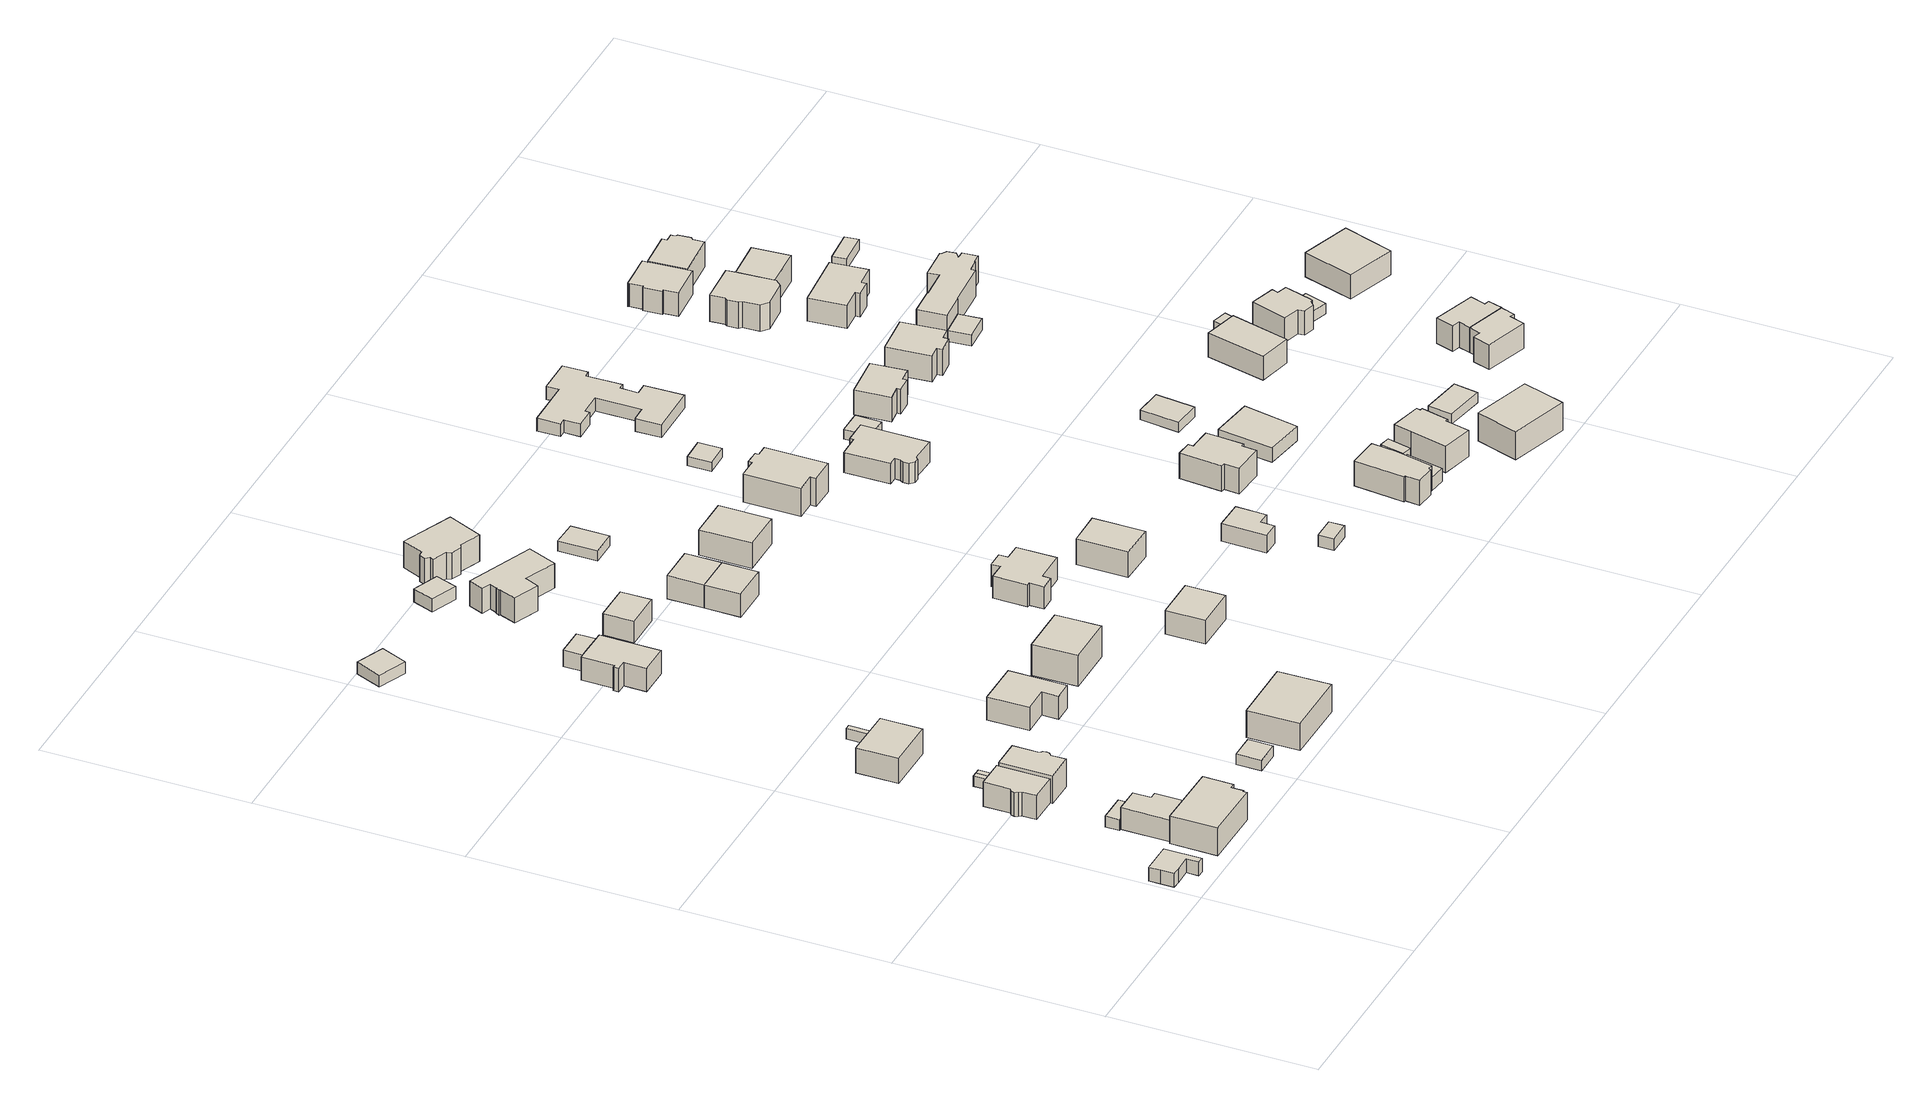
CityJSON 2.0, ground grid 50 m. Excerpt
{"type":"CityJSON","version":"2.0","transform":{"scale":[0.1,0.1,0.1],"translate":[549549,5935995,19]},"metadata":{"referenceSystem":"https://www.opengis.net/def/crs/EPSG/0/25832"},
"CityObjects":{
"building1":{"type":"Building","attributes":{"Gemeindeschluessel":"02200227","Geometrietyp2DReferenz":"3000","BezugspunktDach":"2000","function":"31001_2460","measuredHeight":3.55,"storeysAboveGround":1},"address":[{"country":"Germany","locality":"Hamburg","thoroughfareName":"Tinsdaler Kirchenweg","postcode":"22559"}],"geometry":[{"type":"Solid","lod":"1","boundaries":[[[[0,1,2,3,4,5,6,7]],[[8,9,10,11,12,13,14,15]],[[6,8,15,7]],[[5,9,8,6]],[[4,10,9,5]],[[3,11,10,4]],[[2,12,11,3]],[[1,13,12,2]],[[0,14,13,1]],[[7,15,14,0]]]]}]},
"building2":{"type":"Building","attributes":{"Gemeindeschluessel":"02200227","Geometrietyp2DReferenz":"3000","BezugspunktDach":"2000","function":"31001_1100","measuredHeight":6.88,"storeysAboveGround":1},"address":[{"country":"Germany","locality":"Hamburg","thoroughfareName":"Tinsdaler Kirchenweg","postcode":"22559"}],"geometry":[{"type":"Solid","lod":"1","boundaries":[[[[16,17,18,19,20,21]],[[22,23,24,25,26,27]],[[20,22,27,21]],[[19,23,22,20]],[[18,24,23,19]],[[17,25,24,18]],[[16,26,25,17]],[[21,27,26,16]]]]}]},
"building3":{"type":"Building","attributes":{"Gemeindeschluessel":"02200227","Geometrietyp2DReferenz":"3000","BezugspunktDach":"2000","function":"31001_1100","measuredHeight":9.32,"storeysAboveGround":1},"address":[{"country":"Germany","locality":"Hamburg","thoroughfareNumber":"275a","thoroughfareName":"Tinsdaler Kirchenweg","postcode":"22559"}],"geometry":[{"type":"Solid","lod":"1","boundaries":[[[[28,29,30,31,32,33,34,35]],[[36,37,38,39,40,41,42,43]],[[34,36,43,35]],[[33,37,36,34]],[[32,38,37,33]],[[31,39,38,32]],[[30,40,39,31]],[[29,41,40,30]],[[28,42,41,29]],[[35,43,42,28]]]]}]},
"building4":{"type":"Building","attributes":{"Gemeindeschluessel":"02200227","Geometrietyp2DReferenz":"3000","BezugspunktDach":"2000","function":"31001_2460","measuredHeight":2.74,"storeysAboveGround":1},"address":[{"country":"Germany","locality":"Hamburg","thoroughfareName":"Tinsdaler Kirchenweg","postcode":"22559"}],"geometry":[{"type":"Solid","lod":"1","boundaries":[[[[44,45,16,21,46]],[[47,48,49,50,51]],[[21,47,51,46]],[[16,48,47,21]],[[45,49,48,16]],[[44,50,49,45]],[[46,51,50,44]]]]}]},
"building5":{"type":"Building","attributes":{"Gemeindeschluessel":"02200227","Geometrietyp2DReferenz":"3000","BezugspunktDach":"2000","function":"31001_1010","measuredHeight":6.25,"storeysAboveGround":1},"address":[{"country":"Germany","locality":"Hamburg","thoroughfareNumber":"277b","thoroughfareName":"Tinsdaler Kirchenweg","postcode":"22559"}],"geometry":[{"type":"Solid","lod":"1","boundaries":[[[[52,53,54,55,56,57,58,59,60]],[[61,62,63,64,65,66,67,68,69]],[[59,61,69,60]],[[58,62,61,59]],[[57,63,62,58]],[[56,64,63,57]],[[55,65,64,56]],[[54,66,65,55]],[[53,67,66,54]],[[52,68,67,53]],[[60,69,68,52]]]]}]},
"building6":{"type":"Building","attributes":{"Gemeindeschluessel":"02200227","Geometrietyp2DReferenz":"3000","BezugspunktDach":"2000","function":"31001_1310","measuredHeight":2.58,"storeysAboveGround":1},"address":[{"country":"Germany","locality":"Hamburg","thoroughfareName":"Tinsdaler Kirchenweg","postcode":"22559"}],"geometry":[{"type":"Solid","lod":"1","boundaries":[[[[70,71,72,73]],[[74,75,76,77]],[[72,74,77,73]],[[71,75,74,72]],[[70,76,75,71]],[[73,77,76,70]]]]}]},
"building7":{"type":"Building","attributes":{"Gemeindeschluessel":"02200227","Geometrietyp2DReferenz":"3000","BezugspunktDach":"2000","function":"31001_1310","measuredHeight":2.59,"storeysAboveGround":1},"address":[{"country":"Germany","locality":"Hamburg","thoroughfareName":"Tinsdaler Kirchenweg","postcode":"22559"}],"geometry":[{"type":"Solid","lod":"1","boundaries":[[[[78,70,73,79]],[[77,76,80,81]],[[73,77,81,79]],[[70,76,77,73]],[[78,80,76,70]],[[79,81,80,78]]]]}]},
"building8":{"type":"Building","attributes":{"Gemeindeschluessel":"02200227","Geometrietyp2DReferenz":"3000","BezugspunktDach":"2000","function":"31001_1010","measuredHeight":7.54,"storeysAboveGround":1},"address":[{"country":"Germany","locality":"Hamburg","thoroughfareNumber":"277a","thoroughfareName":"Tinsdaler Kirchenweg","postcode":"22559"}],"geometry":[{"type":"Solid","lod":"1","boundaries":[[[[82,83,84,85,86,87,88,89,90]],[[91,92,93,94,95,96,97,98,99]],[[89,91,99,90]],[[88,92,91,89]],[[87,93,92,88]],[[86,94,93,87]],[[85,95,94,86]],[[84,96,95,85]],[[83,97,96,84]],[[82,98,97,83]],[[90,99,98,82]]]]}]},
"building9":{"type":"Building","attributes":{"Gemeindeschluessel":"02200227","Geometrietyp2DReferenz":"3000","BezugspunktDach":"2000","function":"31001_1010","measuredHeight":6.42,"storeysAboveGround":1},"address":[{"country":"Germany","locality":"Hamburg","thoroughfareNumber":"277","thoroughfareName":"Tinsdaler Kirchenweg","postcode":"22559"}],"geometry":[{"type":"Solid","lod":"1","boundaries":[[[[100,101,102,103]],[[104,105,106,107]],[[102,104,107,103]],[[101,105,104,102]],[[100,106,105,101]],[[103,107,106,100]]]]}]},
"building10":{"type":"Building","attributes":{"Gemeindeschluessel":"02200227","Geometrietyp2DReferenz":"3000","BezugspunktDach":"2000","function":"31001_1310","measuredHeight":2.69,"storeysAboveGround":1},"address":[{"country":"Germany","locality":"Hamburg","thoroughfareName":"Tinsdaler Kirchenweg","postcode":"22559"}],"geometry":[{"type":"Solid","lod":"1","boundaries":[[[[108,109,110,111]],[[112,113,114,115]],[[110,112,115,111]],[[109,113,112,110]],[[108,114,113,109]],[[111,115,114,108]]]]}]},
"building11":{"type":"Building","attributes":{"Gemeindeschluessel":"02200227","Geometrietyp2DReferenz":"3000","BezugspunktDach":"2000","function":"31001_2460","measuredHeight":2.75,"storeysAboveGround":1},"address":[{"country":"Germany","locality":"Hamburg","thoroughfareName":"Tinsdaler Kirchenweg","postcode":"22559"}],"geometry":[{"type":"Solid","lod":"1","boundaries":[[[[116,117,118,119]],[[120,121,122,123]],[[118,120,123,119]],[[117,121,120,118]],[[116,122,121,117]],[[119,123,122,116]]]]}]},
"building12":{"type":"Building","attributes":{"Gemeindeschluessel":"02200227","Geometrietyp2DReferenz":"3000","BezugspunktDach":"2000","function":"31001_2460","measuredHeight":3.04,"storeysAboveGround":1},"address":[{"country":"Germany","locality":"Hamburg","thoroughfareName":"Gehlenkamp","postcode":"22559"}],"geometry":[{"type":"Solid","lod":"1","boundaries":[[[[124,125,126,127]],[[128,129,130,131]],[[126,128,131,127]],[[125,129,128,126]],[[124,130,129,125]],[[127,131,130,124]]]]}]},
"building13":{"type":"Building","attributes":{"Gemeindeschluessel":"02200227","Geometrietyp2DReferenz":"3000","BezugspunktDach":"2000","function":"31001_1100","measuredHeight":7.42,"storeysAboveGround":2},"address":[{"country":"Germany","locality":"Hamburg","thoroughfareNumber":"275","thoroughfareName":"Tinsdaler Kirchenweg","postcode":"22559"}],"geometry":[{"type":"Solid","lod":"1","boundaries":[[[[132,133,134,135,136,137]],[[138,139,140,141,142,143]],[[136,138,143,137]],[[135,139,138,136]],[[134,140,139,135]],[[133,141,140,134]],[[132,142,141,133]],[[137,143,142,132]]]]}]},
"building14":{"type":"Building","attributes":{"Gemeindeschluessel":"02200227","Geometrietyp2DReferenz":"3000","BezugspunktDach":"2000","function":"31001_1010","measuredHeight":9.44,"storeysAboveGround":1},"address":[{"country":"Germany","locality":"Hamburg","thoroughfareNumber":"273b","thoroughfareName":"Tinsdaler Kirchenweg","postcode":"22559"}],"geometry":[{"type":"Solid","lod":"1","boundaries":[[[[144,145,146,147]],[[148,149,150,151]],[[146,148,151,147]],[[145,149,148,146]],[[144,150,149,145]],[[147,151,150,144]]]]}]},
"building15":{"type":"Building","attributes":{"Gemeindeschluessel":"02200227","Geometrietyp2DReferenz":"3000","BezugspunktDach":"2000","function":"31001_1100","measuredHeight":8.98,"storeysAboveGround":1},"address":[{"country":"Germany","locality":"Hamburg","thoroughfareNumber":"2","thoroughfareName":"Gehlenkamp","postcode":"22559"}],"geometry":[{"type":"Solid","lod":"1","boundaries":[[[[152,153,154,155,156,157,158,159,160]],[[161,162,163,164,165,166,167,168,169]],[[159,161,169,160]],[[158,162,161,159]],[[157,163,162,158]],[[156,164,163,157]],[[155,165,164,156]],[[154,166,165,155]],[[153,167,166,154]],[[152,168,167,153]],[[160,169,168,152]]]]}]},
"building16":{"type":"Building","attributes":{"Gemeindeschluessel":"02200227","Geometrietyp2DReferenz":"3000","BezugspunktDach":"2000","function":"31001_2460","measuredHeight":5.79,"storeysAboveGround":1},"address":[{"country":"Germany","locality":"Hamburg","thoroughfareName":"Gehlenkamp","postcode":"22559"}],"geometry":[{"type":"Solid","lod":"1","boundaries":[[[[170,171,172,173]],[[174,175,176,177]],[[172,174,177,173]],[[171,175,174,172]],[[170,176,175,171]],[[173,177,176,170]]]]}]},
"building17":{"type":"Building","attributes":{"Gemeindeschluessel":"02200227","Geometrietyp2DReferenz":"3000","BezugspunktDach":"2000","function":"31001_1100","measuredHeight":10.04,"storeysAboveGround":2},"address":[{"country":"Germany","locality":"Hamburg","thoroughfareNumber":"273a","thoroughfareName":"Tinsdaler Kirchenweg","postcode":"22559"}],"geometry":[{"type":"Solid","lod":"1","boundaries":[[[[178,179,180,181]],[[182,183,184,185]],[[180,182,185,181]],[[179,183,182,180]],[[178,184,183,179]],[[181,185,184,178]]]]}]},
"building18":{"type":"Building","attributes":{"Gemeindeschluessel":"02200227","Geometrietyp2DReferenz":"3000","BezugspunktDach":"2000","function":"31001_1010","measuredHeight":6.95,"storeysAboveGround":1},"address":[{"country":"Germany","locality":"Hamburg","thoroughfareNumber":"272","thoroughfareName":"Tinsdaler Kirchenweg","postcode":"22559"}],"geometry":[{"type":"Solid","lod":"1","boundaries":[[[[186,187,188,189]],[[190,191,192,193]],[[188,190,193,189]],[[187,191,190,188]],[[186,192,191,187]],[[189,193,192,186]]]]}]},
"building19":{"type":"Building","attributes":{"Gemeindeschluessel":"02200227","Geometrietyp2DReferenz":"3000","BezugspunktDach":"2000","function":"31001_2460","measuredHeight":3.93,"storeysAboveGround":1},"address":[{"country":"Germany","locality":"Hamburg","thoroughfareName":"Gehlenkamp","postcode":"22559"}],"geometry":[{"type":"Solid","lod":"1","boundaries":[[[[194,195,196,197]],[[198,199,200,201]],[[196,198,201,197]],[[195,199,198,196]],[[194,200,199,195]],[[197,201,200,194]]]]}]},
"building20":{"type":"Building","attributes":{"Gemeindeschluessel":"02200227","Geometrietyp2DReferenz":"3000","BezugspunktDach":"2000","function":"31001_1010","measuredHeight":8.37,"storeysAboveGround":1},"address":[{"country":"Germany","locality":"Hamburg","thoroughfareNumber":"2a","thoroughfareName":"Gehlenkamp","postcode":"22559"}],"geometry":[{"type":"Solid","lod":"1","boundaries":[[[[202,203,204,205,206,207,208,209,210,211,212,213]],[[214,215,216,217,218,219,220,221,222,223,224,225]],[[212,214,225,213]],[[211,215,214,212]],[[210,216,215,211]],[[209,217,216,210]],[[208,218,217,209]],[[207,219,218,208]],[[206,220,219,207]],[[205,221,220,206]],[[204,222,221,205]],[[203,223,222,204]],[[202,224,223,203]],[[213,225,224,202]]]]}]},
"building21":{"type":"Building","attributes":{"Gemeindeschluessel":"02200227","Geometrietyp2DReferenz":"3000","BezugspunktDach":"2000","function":"31001_1010","measuredHeight":8.61,"storeysAboveGround":1},"address":[{"country":"Germany","locality":"Hamburg","thoroughfareNumber":"270b","thoroughfareName":"Tinsdaler Kirchenweg","postcode":"22559"}],"geometry":[{"type":"Solid","lod":"1","boundaries":[[[[226,227,228,229]],[[230,231,232,233]],[[228,230,233,229]],[[227,231,230,228]],[[226,232,231,227]],[[229,233,232,226]]]]}]},
"building22":{"type":"Building","attributes":{"Gemeindeschluessel":"02200227","Geometrietyp2DReferenz":"3000","BezugspunktDach":"2000","function":"31001_1010","measuredHeight":6.6,"storeysAboveGround":2},"address":[{"country":"Germany","locality":"Hamburg","thoroughfareNumber":"273c","thoroughfareName":"Tinsdaler Kirchenweg","postcode":"22559"}],"geometry":[{"type":"Solid","lod":"1","boundaries":[[[[234,235,236,237]],[[238,239,240,241]],[[236,238,241,237]],[[235,239,238,236]],[[234,240,239,235]],[[237,241,240,234]]]]}]},
"building23":{"type":"Building","attributes":{"Gemeindeschluessel":"02200227","Geometrietyp2DReferenz":"3000","BezugspunktDach":"2000","function":"31001_1010","measuredHeight":8.56,"storeysAboveGround":1},"address":[{"country":"Germany","locality":"Hamburg","thoroughfareNumber":"270c","thoroughfareName":"Tinsdaler Kirchenweg","postcode":"22559"}],"geometry":[{"type":"Solid","lod":"1","boundaries":[[[[242,226,229,243]],[[233,232,244,245]],[[229,233,245,243]],[[226,232,233,229]],[[242,244,232,226]],[[243,245,244,242]]]]}]},
"building24":{"type":"Building","attributes":{"Gemeindeschluessel":"02200227","Geometrietyp2DReferenz":"3000","BezugspunktDach":"2000","function":"31001_1010","measuredHeight":8.7,"storeysAboveGround":1},"address":[{"country":"Germany","locality":"Hamburg","thoroughfareNumber":"4","thoroughfareName":"Gehlenkamp","postcode":"22559"}],"geometry":[{"type":"Solid","lod":"1","boundaries":[[[[246,247,248,249,250,251,252,253,254,255,256,257]],[[258,259,260,261,262,263,264,265,266,267,268,269]],[[256,258,269,257]],[[255,259,258,256]],[[254,260,259,255]],[[253,261,260,254]],[[252,262,261,253]],[[251,263,262,252]],[[250,264,263,251]],[[249,265,264,250]],[[248,266,265,249]],[[247,267,266,248]],[[246,268,267,247]],[[257,269,268,246]]]]}]},
"building25":{"type":"Building","attributes":{"Gemeindeschluessel":"02200227","Geometrietyp2DReferenz":"3000","BezugspunktDach":"2000","function":"31001_1010","measuredHeight":6.59,"storeysAboveGround":2},"address":[{"country":"Germany","locality":"Hamburg","thoroughfareNumber":"273","thoroughfareName":"Tinsdaler Kirchenweg","postcode":"22559"}],"geometry":[{"type":"Solid","lod":"1","boundaries":[[[[270,271,272,273,274,275,276,277,278,279,280,281]],[[282,283,284,285,286,287,288,289,290,291,292,293]],[[280,282,293,281]],[[279,283,282,280]],[[278,284,283,279]],[[277,285,284,278]],[[276,286,285,277]],[[275,287,286,276]],[[274,288,287,275]],[[273,289,288,274]],[[272,290,289,273]],[[271,291,290,272]],[[270,292,291,271]],[[281,293,292,270]]]]}]},
"building26":{"type":"Building","attributes":{"Gemeindeschluessel":"02200227","Geometrietyp2DReferenz":"3000","BezugspunktDach":"2000","function":"31001_2460","measuredHeight":2.56,"storeysAboveGround":1},"address":[{"country":"Germany","locality":"Hamburg","thoroughfareName":"Gehlenkamp","postcode":"22559"}],"geometry":[{"type":"Solid","lod":"1","boundaries":[[[[294,295,296,297]],[[298,299,300,301]],[[296,298,301,297]],[[295,299,298,296]],[[294,300,299,295]],[[297,301,300,294]]]]}]},
"building27":{"type":"Building","attributes":{"Gemeindeschluessel":"02200227","Geometrietyp2DReferenz":"3000","BezugspunktDach":"2000","function":"31001_1010","measuredHeight":9.01,"storeysAboveGround":1},"address":[{"country":"Germany","locality":"Hamburg","thoroughfareNumber":"270a","thoroughfareName":"Tinsdaler Kirchenweg","postcode":"22559"}],"geometry":[{"type":"Solid","lod":"1","boundaries":[[[[302,303,304,305]],[[306,307,308,309]],[[304,306,309,305]],[[303,307,306,304]],[[302,308,307,303]],[[305,309,308,302]]]]}]},
"building28":{"type":"Building","attributes":{"Gemeindeschluessel":"02200227","Geometrietyp2DReferenz":"3000","BezugspunktDach":"2000","function":"31001_1010","measuredHeight":9.1,"storeysAboveGround":1},"address":[{"country":"Germany","locality":"Hamburg","thoroughfareNumber":"271a","thoroughfareName":"Tinsdaler Kirchenweg","postcode":"22559"}],"geometry":[{"type":"Solid","lod":"1","boundaries":[[[[310,311,312,313]],[[314,315,316,317]],[[312,314,317,313]],[[311,315,314,312]],[[310,316,315,311]],[[313,317,316,310]]]]}]},
"building29":{"type":"Building","attributes":{"Gemeindeschluessel":"02200227","Geometrietyp2DReferenz":"3000","BezugspunktDach":"2000","function":"31001_1010","measuredHeight":6.26,"storeysAboveGround":1},"address":[{"country":"Germany","locality":"Hamburg","thoroughfareNumber":"269","thoroughfareName":"Tinsdaler Kirchenweg","postcode":"22559"}],"geometry":[{"type":"Solid","lod":"1","boundaries":[[[[318,319,320,321,322,323]],[[324,325,326,327,328,329]],[[322,324,329,323]],[[321,325,324,322]],[[320,326,325,321]],[[319,327,326,320]],[[318,328,327,319]],[[323,329,328,318]]]]}]},
"building30":{"type":"Building","attributes":{"Gemeindeschluessel":"02200227","Geometrietyp2DReferenz":"3000","BezugspunktDach":"2000","function":"31001_2460","measuredHeight":3,"storeysAboveGround":1},"address":[{"country":"Germany","locality":"Hamburg","thoroughfareName":"Tinsdaler Kirchenweg","postcode":"22559"}],"geometry":[{"type":"Solid","lod":"1","boundaries":[[[[330,331,332,333]],[[334,335,336,337]],[[332,334,337,333]],[[331,335,334,332]],[[330,336,335,331]],[[333,337,336,330]]]]}]},
"building31":{"type":"Building","attributes":{"Gemeindeschluessel":"02200227","Geometrietyp2DReferenz":"3000","BezugspunktDach":"2000","function":"31001_1010","measuredHeight":9.59,"storeysAboveGround":1},"address":[{"country":"Germany","locality":"Hamburg","thoroughfareNumber":"268","thoroughfareName":"Tinsdaler Kirchenweg","postcode":"22559"}],"geometry":[{"type":"Solid","lod":"1","boundaries":[[[[338,339,340,341,342,343,344,345,346,347]],[[348,349,350,351,352,353,354,355,356,357]],[[346,348,357,347]],[[345,349,348,346]],[[344,350,349,345]],[[343,351,350,344]],[[342,352,351,343]],[[341,353,352,342]],[[340,354,353,341]],[[339,355,354,340]],[[338,356,355,339]],[[347,357,356,338]]]]}]},
"building32":{"type":"Building","attributes":{"Gemeindeschluessel":"02200227","Geometrietyp2DReferenz":"3000","BezugspunktDach":"2000","function":"31001_2460","measuredHeight":2.32,"storeysAboveGround":1},"address":[{"country":"Germany","locality":"Hamburg","thoroughfareName":"Tinsdaler Kirchenweg","postcode":"22559"}],"geometry":[{"type":"Solid","lod":"1","boundaries":[[[[358,359,360,361]],[[362,363,364,365]],[[360,362,365,361]],[[359,363,362,360]],[[358,364,363,359]],[[361,365,364,358]]]]}]},
"building33":{"type":"Building","attributes":{"Gemeindeschluessel":"02200227","Geometrietyp2DReferenz":"3000","BezugspunktDach":"2000","function":"31001_1010","measuredHeight":5.21,"storeysAboveGround":1},"address":[{"country":"Germany","locality":"Hamburg","thoroughfareNumber":"266","thoroughfareName":"Tinsdaler Kirchenweg","postcode":"22559"}],"geometry":[{"type":"Solid","lod":"1","boundaries":[[[[366,367,368,369,370,371,372,373,374,375,376,377,378,379]],[[380,381,382,383,384,385,386,387,388,389,390,391,392,393]],[[378,380,393,379]],[[377,381,380,378]],[[376,382,381,377]],[[375,383,382,376]],[[374,384,383,375]],[[373,385,384,374]],[[372,386,385,373]],[[371,387,386,372]],[[370,388,387,371]],[[369,389,388,370]],[[368,390,389,369]],[[367,391,390,368]],[[366,392,391,367]],[[379,393,392,366]]]]}]},
"building34":{"type":"Building","attributes":{"Gemeindeschluessel":"02200227","Geometrietyp2DReferenz":"3000","BezugspunktDach":"2000","function":"31001_1010","measuredHeight":8.4,"storeysAboveGround":1},"address":[{"country":"Germany","locality":"Hamburg","thoroughfareNumber":"267","thoroughfareName":"Tinsdaler Kirchenweg","postcode":"22559"}],"geometry":[{"type":"Solid","lod":"1","boundaries":[[[[394,395,396,397,398,399,400,401,402,403,404]],[[405,406,407,408,409,410,411,412,413,414,415]],[[403,405,415,404]],[[402,406,405,403]],[[401,407,406,402]],[[400,408,407,401]],[[399,409,408,400]],[[398,410,409,399]],[[397,411,410,398]],[[396,412,411,397]],[[395,413,412,396]],[[394,414,413,395]],[[404,415,414,394]]]]}]},
"building35":{"type":"Building","attributes":{"Gemeindeschluessel":"02200227","Geometrietyp2DReferenz":"3000","BezugspunktDach":"2000","function":"31001_1100","measuredHeight":8.34,"storeysAboveGround":1},"address":[{"country":"Germany","locality":"Hamburg","thoroughfareNumber":"265a","thoroughfareName":"Tinsdaler Kirchenweg","postcode":"22559"}],"geometry":[{"type":"Solid","lod":"1","boundaries":[[[[416,417,418,419,420,421,422,423,424]],[[425,426,427,428,429,430,431,432,433]],[[423,425,433,424]],[[422,426,425,423]],[[421,427,426,422]],[[420,428,427,421]],[[419,429,428,420]],[[418,430,429,419]],[[417,431,430,418]],[[416,432,431,417]],[[424,433,432,416]]]]}]},
"building36":{"type":"Building","attributes":{"Gemeindeschluessel":"02200227","Geometrietyp2DReferenz":"3000","BezugspunktDach":"2000","function":"31001_2460","measuredHeight":4.27,"storeysAboveGround":1},"address":[{"country":"Germany","locality":"Hamburg","thoroughfareName":"Tinsdaler Kirchenweg","postcode":"22559"}],"geometry":[{"type":"Solid","lod":"1","boundaries":[[[[434,435,436,437]],[[438,439,440,441]],[[436,438,441,437]],[[435,439,438,436]],[[434,440,439,435]],[[437,441,440,434]]]]}]},
"building37":{"type":"Building","attributes":{"Gemeindeschluessel":"02200227","Geometrietyp2DReferenz":"3000","BezugspunktDach":"2000","function":"31001_1010","measuredHeight":3.34,"storeysAboveGround":1},"address":[{"country":"Germany","locality":"Hamburg","thoroughfareNumber":"6b","thoroughfareName":"Gehlenkamp","postcode":"22559"}],"geometry":[{"type":"Solid","lod":"1","boundaries":[[[[442,443,444,445,446,447,448,449,450,451,452,453,454,455,456,457,458,459,460,461]],[[462,463,464,465,466,467,468,469,470,471,472,473,474,475,476,477,478,479,480,481]],[[460,462,481,461]],[[459,463,462,460]],[[458,464,463,459]],[[457,465,464,458]],[[456,466,465,457]],[[455,467,466,456]],[[454,468,467,455]],[[453,469,468,454]],[[452,470,469,453]],[[451,471,470,452]],[[450,472,471,451]],[[449,473,472,450]],[[448,474,473,449]],[[447,475,474,448]],[[446,476,475,447]],[[445,477,476,446]],[[444,478,477,445]],[[443,479,478,444]],[[442,480,479,443]],[[461,481,480,442]]]]}]},
"building38":{"type":"Building","attributes":{"Gemeindeschluessel":"02200227","Geometrietyp2DReferenz":"3000","BezugspunktDach":"2000","function":"31001_2460","measuredHeight":2.5,"storeysAboveGround":1},"address":[{"country":"Germany","locality":"Hamburg","thoroughfareName":"Tinsdaler Kirchenweg","postcode":"22559"}],"geometry":[{"type":"Solid","lod":"1","boundaries":[[[[482,483,484,485,486]],[[487,488,489,490,491]],[[485,487,491,486]],[[484,488,487,485]],[[483,489,488,484]],[[482,490,489,483]],[[486,491,490,482]]]]}]},
"building39":{"type":"Building","attributes":{"Gemeindeschluessel":"02200227","Geometrietyp2DReferenz":"3000","BezugspunktDach":"2000","function":"31001_2460","measuredHeight":2.23,"storeysAboveGround":1},"address":[{"country":"Germany","locality":"Hamburg","thoroughfareName":"Tinsdaler Kirchenweg","postcode":"22559"}],"geometry":[{"type":"Solid","lod":"1","boundaries":[[[[398,492,493,494]],[[495,496,497,498]],[[493,495,498,494]],[[492,496,495,493]],[[398,497,496,492]],[[494,498,497,398]]]]}]},
"building40":{"type":"Building","attributes":{"Gemeindeschluessel":"02200227","Geometrietyp2DReferenz":"3000","BezugspunktDach":"2000","function":"31001_2460","measuredHeight":2.29,"storeysAboveGround":1},"address":[{"country":"Germany","locality":"Hamburg","thoroughfareName":"Tinsdaler Kirchenweg","postcode":"22559"}],"geometry":[{"type":"Solid","lod":"1","boundaries":[[[[499,500,501,502,503]],[[504,505,506,507,508]],[[502,504,508,503]],[[501,505,504,502]],[[500,506,505,501]],[[499,507,506,500]],[[503,508,507,499]]]]}]},
"building41":{"type":"Building","attributes":{"Gemeindeschluessel":"02200227","Geometrietyp2DReferenz":"3000","BezugspunktDach":"2000","function":"31001_1010","measuredHeight":4.25,"storeysAboveGround":1},"address":[{"country":"Germany","locality":"Hamburg","thoroughfareNumber":"265","thoroughfareName":"Tinsdaler Kirchenweg","postcode":"22559"}],"geometry":[{"type":"Solid","lod":"1","boundaries":[[[[509,510,511,512]],[[513,514,515,516]],[[511,513,516,512]],[[510,514,513,511]],[[509,515,514,510]],[[512,516,515,509]]]]}]},
"building42":{"type":"Building","attributes":{"Gemeindeschluessel":"02200227","Geometrietyp2DReferenz":"3000","BezugspunktDach":"2000","function":"31001_1010","measuredHeight":9.07,"storeysAboveGround":1},"address":[{"country":"Germany","locality":"Hamburg","thoroughfareNumber":"263b","thoroughfareName":"Tinsdaler Kirchenweg","postcode":"22559"}],"geometry":[{"type":"Solid","lod":"1","boundaries":[[[[517,518,519,520,521,522,523,524,525]],[[526,527,528,529,530,531,532,533,534]],[[524,526,534,525]],[[523,527,526,524]],[[522,528,527,523]],[[521,529,528,522]],[[520,530,529,521]],[[519,531,530,520]],[[518,532,531,519]],[[517,533,532,518]],[[525,534,533,517]]]]}]},
"building43":{"type":"Building","attributes":{"Gemeindeschluessel":"02200227","Geometrietyp2DReferenz":"3000","BezugspunktDach":"2000","function":"31001_1010","measuredHeight":8.26,"storeysAboveGround":1},"address":[{"country":"Germany","locality":"Hamburg","thoroughfareNumber":"264","thoroughfareName":"Tinsdaler Kirchenweg","postcode":"22559"}],"geometry":[{"type":"Solid","lod":"1","boundaries":[[[[535,536,537,538,539,540,541,542]],[[543,544,545,546,547,548,549,550]],[[541,543,550,542]],[[540,544,543,541]],[[539,545,544,540]],[[538,546,545,539]],[[537,547,546,538]],[[536,548,547,537]],[[535,549,548,536]],[[542,550,549,535]]]]}]},
"building44":{"type":"Building","attributes":{"Gemeindeschluessel":"02200227","Geometrietyp2DReferenz":"3000","BezugspunktDach":"2000","function":"31001_2460","measuredHeight":2.49,"storeysAboveGround":1},"address":[{"country":"Germany","locality":"Hamburg","thoroughfareName":"Tinsdaler Kirchenweg","postcode":"22559"}],"geometry":[{"type":"Solid","lod":"1","boundaries":[[[[551,552,553,554]],[[555,556,557,558]],[[553,555,558,554]],[[552,556,555,553]],[[551,557,556,552]],[[554,558,557,551]]]]}]},
"building45":{"type":"Building","attributes":{"Gemeindeschluessel":"02200227","Geometrietyp2DReferenz":"3000","BezugspunktDach":"2000","function":"31001_1010","measuredHeight":8.36,"storeysAboveGround":1},"address":[{"country":"Germany","locality":"Hamburg","thoroughfareNumber":"261a","thoroughfareName":"Tinsdaler Kirchenweg","postcode":"22559"}],"geometry":[{"type":"Solid","lod":"1","boundaries":[[[[559,560,561,562]],[[563,564,565,566]],[[561,563,566,562]],[[560,564,563,561]],[[559,565,564,560]],[[562,566,565,559]]]]}]},
"building46":{"type":"Building","attributes":{"Gemeindeschluessel":"02200227","Geometrietyp2DReferenz":"3000","BezugspunktDach":"2000","function":"31001_2460","measuredHeight":2.65,"storeysAboveGround":1},"address":[{"country":"Germany","locality":"Hamburg","thoroughfareName":"Tinsdaler Kirchenweg","postcode":"22559"}],"geometry":[{"type":"Solid","lod":"1","boundaries":[[[[567,568,569,570]],[[571,572,573,574]],[[569,571,574,570]],[[568,572,571,569]],[[567,573,572,568]],[[570,574,573,567]]]]}]},
"building47":{"type":"Building","attributes":{"Gemeindeschluessel":"02200227","Geometrietyp2DReferenz":"3000","BezugspunktDach":"2000","function":"31001_1010","measuredHeight":7.73,"storeysAboveGround":1},"address":[{"country":"Germany","locality":"Hamburg","thoroughfareNumber":"262a","thoroughfareName":"Tinsdaler Kirchenweg","postcode":"22559"}],"geometry":[{"type":"Solid","lod":"1","boundaries":[[[[575,576,577,578,579,580,581,582]],[[583,584,585,586,587,588,589,590]],[[581,583,590,582]],[[580,584,583,581]],[[579,585,584,580]],[[578,586,585,579]],[[577,587,586,578]],[[576,588,587,577]],[[575,589,588,576]],[[582,590,589,575]]]]}]},
"building48":{"type":"Building","attributes":{"Gemeindeschluessel":"02200227","Geometrietyp2DReferenz":"3000","BezugspunktDach":"2000","function":"31001_1010","measuredHeight":8.63,"storeysAboveGround":1},"address":[{"country":"Germany","locality":"Hamburg","thoroughfareNumber":"263","thoroughfareName":"Tinsdaler Kirchenweg","postcode":"22559"}],"geometry":[{"type":"Solid","lod":"1","boundaries":[[[[591,592,593,594]],[[595,596,597,598]],[[593,595,598,594]],[[592,596,595,593]],[[591,597,596,592]],[[594,598,597,591]]]]}]},
"building49":{"type":"Building","attributes":{"Gemeindeschluessel":"02200227","Geometrietyp2DReferenz":"3000","BezugspunktDach":"2000","function":"31001_1010","measuredHeight":2.96,"storeysAboveGround":1},"address":[{"country":"Germany","locality":"Hamburg","thoroughfareName":"Fruteweg","postcode":"22559"}],"geometry":[{"type":"Solid","lod":"1","boundaries":[[[[599,600,601,602]],[[603,604,605,606]],[[601,603,606,602]],[[600,604,603,601]],[[599,605,604,600]],[[602,606,605,599]]]]}]},
"building50":{"type":"Building","attributes":{"Gemeindeschluessel":"02200227","Geometrietyp2DReferenz":"3000","BezugspunktDach":"2000","function":"31001_1010","measuredHeight":9.2,"storeysAboveGround":1},"address":[{"country":"Germany","locality":"Hamburg","thoroughfareNumber":"44a","thoroughfareName":"Fruteweg","postcode":"22559"}],"geometry":[{"type":"Solid","lod":"1","boundaries":[[[[607,608,609,610,611,612,613,614,615,616,617]],[[618,619,620,621,622,623,624,625,626,627,628]],[[616,618,628,617]],[[615,619,618,616]],[[614,620,619,615]],[[613,621,620,614]],[[612,622,621,613]],[[611,623,622,612]],[[610,624,623,611]],[[609,625,624,610]],[[608,626,625,609]],[[607,627,626,608]],[[617,628,627,607]]]]}]},
"building51":{"type":"Building","attributes":{"Gemeindeschluessel":"02200227","Geometrietyp2DReferenz":"3000","BezugspunktDach":"2000","function":"31001_1010","measuredHeight":8.02,"storeysAboveGround":2},"address":[{"country":"Germany","locality":"Hamburg","thoroughfareNumber":"42a","thoroughfareName":"Fruteweg","postcode":"22559"}],"geometry":[{"type":"Solid","lod":"1","boundaries":[[[[629,630,631,632,633,634,635,636,637,638,639]],[[640,641,642,643,644,645,646,647,648,649,650]],[[638,640,650,639]],[[637,641,640,638]],[[636,642,641,637]],[[635,643,642,636]],[[634,644,643,635]],[[633,645,644,634]],[[632,646,645,633]],[[631,647,646,632]],[[630,648,647,631]],[[629,649,648,630]],[[639,650,649,629]]]]}]},
"building52":{"type":"Building","attributes":{"Gemeindeschluessel":"02200227","Geometrietyp2DReferenz":"3000","BezugspunktDach":"2000","function":"31001_1010","measuredHeight":7.91,"storeysAboveGround":1},"address":[{"country":"Germany","locality":"Hamburg","thoroughfareNumber":"46","thoroughfareName":"Fruteweg","postcode":"22559"}],"geometry":[{"type":"Solid","lod":"1","boundaries":[[[[651,652,653,654,655,656,657,658]],[[659,660,661,662,663,664,665,666]],[[657,659,666,658]],[[656,660,659,657]],[[655,661,660,656]],[[654,662,661,655]],[[653,663,662,654]],[[652,664,663,653]],[[651,665,664,652]],[[658,666,665,651]]]]}]},
"building53":{"type":"Building","attributes":{"Gemeindeschluessel":"02200227","Geometrietyp2DReferenz":"3000","BezugspunktDach":"2000","function":"31001_1010","measuredHeight":9.08,"storeysAboveGround":1},"address":[{"country":"Germany","locality":"Hamburg","thoroughfareNumber":"259b","thoroughfareName":"Tinsdaler Kirchenweg","postcode":"22559"}],"geometry":[{"type":"Solid","lod":"1","boundaries":[[[[667,668,669,670,671,672,673,674]],[[675,676,677,678,679,680,681,682]],[[673,675,682,674]],[[672,676,675,673]],[[671,677,676,672]],[[670,678,677,671]],[[669,679,678,670]],[[668,680,679,669]],[[667,681,680,668]],[[674,682,681,667]]]]}]},
"building54":{"type":"Building","attributes":{"Gemeindeschluessel":"02200227","Geometrietyp2DReferenz":"3000","BezugspunktDach":"2000","function":"31001_2460","measuredHeight":2.54,"storeysAboveGround":1},"address":[{"country":"Germany","locality":"Hamburg","thoroughfareName":"Tinsdaler Kirchenweg","postcode":"22559"}],"geometry":[{"type":"Solid","lod":"1","boundaries":[[[[683,684,685,686]],[[687,688,689,690]],[[685,687,690,686]],[[684,688,687,685]],[[683,689,688,684]],[[686,690,689,683]]]]}]},
"building55":{"type":"Building","attributes":{"Gemeindeschluessel":"02200227","Geometrietyp2DReferenz":"3000","BezugspunktDach":"2000","function":"31001_1010","measuredHeight":9.45,"storeysAboveGround":1},"address":[{"country":"Germany","locality":"Hamburg","thoroughfareNumber":"48","thoroughfareName":"Fruteweg","postcode":"22559"}],"geometry":[{"type":"Solid","lod":"1","boundaries":[[[[691,692,599,693,694,695,696,697,698,699,700,701,702,703,704,705,706,707,708,709]],[[710,711,712,713,714,715,716,717,718,719,720,721,722,723,724,725,726,727,728,729]],[[708,710,729,709]],[[707,711,710,708]],[[706,712,711,707]],[[705,713,712,706]],[[704,714,713,705]],[[703,715,714,704]],[[702,716,715,703]],[[701,717,716,702]],[[700,718,717,701]],[[699,719,718,700]],[[698,720,719,699]],[[697,721,720,698]],[[696,722,721,697]],[[695,723,722,696]],[[694,724,723,695]],[[693,725,724,694]],[[599,726,725,693]],[[692,727,726,599]],[[691,728,727,692]],[[709,729,728,691]]]]}]},
"building56":{"type":"Building","attributes":{"Gemeindeschluessel":"02200227","Geometrietyp2DReferenz":"3000","BezugspunktDach":"2000","function":"31001_1100","measuredHeight":7.14,"storeysAboveGround":1},"address":[{"country":"Germany","locality":"Hamburg","thoroughfareNumber":"261","thoroughfareName":"Tinsdaler Kirchenweg","postcode":"22559"}],"geometry":[{"type":"Solid","lod":"1","boundaries":[[[[730,731,732,733,734,735,736,737,738,739,740,741]],[[742,743,744,745,746,747,748,749,750,751,752,753]],[[740,742,753,741]],[[739,743,742,740]],[[738,744,743,739]],[[737,745,744,738]],[[736,746,745,737]],[[735,747,746,736]],[[734,748,747,735]],[[733,749,748,734]],[[732,750,749,733]],[[731,751,750,732]],[[730,752,751,731]],[[741,753,752,730]]]]}]},
"building57":{"type":"Building","attributes":{"Gemeindeschluessel":"02200227","Geometrietyp2DReferenz":"3000","BezugspunktDach":"2000","function":"31001_1010","measuredHeight":9.06,"storeysAboveGround":1},"address":[{"country":"Germany","locality":"Hamburg","thoroughfareNumber":"259a","thoroughfareName":"Tinsdaler Kirchenweg","postcode":"22559"}],"geometry":[{"type":"Solid","lod":"1","boundaries":[[[[754,755,756,667,674,757,758,759]],[[760,761,762,763,764,765,766,767]],[[758,760,767,759]],[[757,761,760,758]],[[674,762,761,757]],[[667,763,762,674]],[[756,764,763,667]],[[755,765,764,756]],[[754,766,765,755]],[[759,767,766,754]]]]}]},
"building58":{"type":"Building","attributes":{"Gemeindeschluessel":"02200227","Geometrietyp2DReferenz":"3000","BezugspunktDach":"2000","function":"31001_1010","measuredHeight":8.57,"storeysAboveGround":1},"address":[{"country":"Germany","locality":"Hamburg","thoroughfareNumber":"44","thoroughfareName":"Fruteweg","postcode":"22559"}],"geometry":[{"type":"Solid","lod":"1","boundaries":[[[[768,769,770,771]],[[626,772,773,774]],[[770,626,774,771]],[[769,772,626,770]],[[768,773,772,769]],[[771,774,773,768]]]]}]},
"building59":{"type":"Building","attributes":{"Gemeindeschluessel":"02200227","Geometrietyp2DReferenz":"3000","BezugspunktDach":"2000","function":"31001_2460","measuredHeight":2.65,"storeysAboveGround":1},"address":[{"country":"Germany","locality":"Hamburg","thoroughfareName":"Tinsdaler Kirchenweg","postcode":"22559"}],"geometry":[{"type":"Solid","lod":"1","boundaries":[[[[740,775,776,741]],[[777,778,779,780]],[[776,777,780,741]],[[775,778,777,776]],[[740,779,778,775]],[[741,780,779,740]]]]}]},
"building60":{"type":"Building","attributes":{"Gemeindeschluessel":"02200227","Geometrietyp2DReferenz":"3000","BezugspunktDach":"2000","function":"31001_1010","measuredHeight":8.04,"storeysAboveGround":2},"address":[{"country":"Germany","locality":"Hamburg","thoroughfareNumber":"42","thoroughfareName":"Fruteweg","postcode":"22559"}],"geometry":[{"type":"Solid","lod":"1","boundaries":[[[[781,782,783,784,785,786,787,788,789,790]],[[791,792,793,794,795,796,797,798,799,800]],[[789,791,800,790]],[[788,792,791,789]],[[787,793,792,788]],[[786,794,793,787]],[[785,795,794,786]],[[784,796,795,785]],[[783,797,796,784]],[[782,798,797,783]],[[781,799,798,782]],[[790,800,799,781]]]]}]},
"building61":{"type":"Building","attributes":{"Gemeindeschluessel":"02200227","Geometrietyp2DReferenz":"3000","BezugspunktDach":"2000","function":"31001_2460","measuredHeight":2.67,"storeysAboveGround":1},"address":[{"country":"Germany","locality":"Hamburg","thoroughfareName":"Fruteweg","postcode":"22559"}],"geometry":[{"type":"Solid","lod":"1","boundaries":[[[[801,802,803,804]],[[805,806,807,808]],[[803,805,808,804]],[[802,806,805,803]],[[801,807,806,802]],[[804,808,807,801]]]]}]},
"building62":{"type":"Building","attributes":{"Gemeindeschluessel":"02200227","Geometrietyp2DReferenz":"3000","BezugspunktDach":"2000","function":"31001_1010","measuredHeight":9.39,"storeysAboveGround":1},"address":[{"country":"Germany","locality":"Hamburg","thoroughfareNumber":"259","thoroughfareName":"Tinsdaler Kirchenweg","postcode":"22559"}],"geometry":[{"type":"Solid","lod":"1","boundaries":[[[[809,810,811,812]],[[813,814,815,816]],[[811,813,816,812]],[[810,814,813,811]],[[809,815,814,810]],[[812,816,815,809]]]]}]}
},
"vertices":[
[83,34,10],[67,35,10],[67,64,10],[23,64,10],[5,65,10],[5,98,10],[5,125,10],[83,125,10],[5,125,45],[5,98,45],[5,65,45],[23,64,45],[67,64,45],[67,35,45],[83,34,45],[83,125,45],
[214,256,17],[214,213,17],[232,212,17],[232,137,17],[151,138,17],[152,256,17],[151,138,73],[232,137,73],[232,212,73],[214,213,73],[214,256,73],[152,256,73],
[298,63,17],[298,34,17],[295,34,17],[295,24,17],[144,25,17],[145,138,17],[312,136,17],[311,63,17],[312,136,88],[145,138,88],[144,25,88],[295,24,88],[295,34,88],[298,34,88],[298,63,88],[311,63,88],
[146,290,17],[215,290,17],[146,256,17],[152,256,45],[214,256,45],[215,290,45],[146,290,45],[146,256,45],
[113,495,12],[119,501,12],[119,564,12],[189,564,12],[189,438,12],[119,438,12],[119,474,12],[113,479,12],[111,487,12],[113,479,74],[119,474,74],[119,438,74],[189,438,74],[189,564,74],[119,564,74],[119,501,74],[113,495,74],[111,487,74],
[195,569,11],[182,569,11],[182,615,11],[195,615,11],[182,615,37],[182,569,37],[195,569,37],[195,615,37],
[208,569,11],[208,615,11],[208,569,37],[208,615,37],
[271,564,3],[271,501,3],[277,495,3],[279,487,3],[277,480,3],[271,474,3],[271,438,3],[201,438,3],[201,564,3],[201,438,75],[271,438,75],[271,474,75],[277,480,75],[279,487,75],[277,495,75],[271,501,75],[271,564,75],[201,564,75],
[133,869,6],[258,868,6],[258,768,6],[133,768,6],[258,768,70],[258,868,70],[133,869,70],[133,768,70],
[245,891,4],[245,942,4],[259,942,4],[259,891,4],[259,942,31],[245,942,31],[245,891,31],[259,891,31],
[536,131,21],[536,71,21],[475,71,21],[475,131,21],[475,71,48],[536,71,48],[536,131,48],[475,131,48],
[35,1994,12],[105,1965,12],[78,1900,12],[8,1930,12],[78,1900,42],[105,1965,42],[35,1994,42],[8,1930,42],
[410,586,23],[410,686,23],[521,686,23],[521,547,23],[475,547,23],[475,586,23],[475,547,82],[521,547,82],[521,686,82],[410,686,82],[410,586,82],[475,586,82],
[741,26,23],[577,26,23],[576,152,23],[739,153,23],[576,152,93],[577,26,93],[741,26,93],[739,153,93],
[238,1406,3],[239,1460,3],[213,1460,3],[213,1473,3],[221,1473,3],[221,1552,3],[245,1552,3],[314,1551,3],[313,1406,3],[314,1551,63],[245,1552,63],[221,1552,63],[221,1473,63],[213,1473,63],[213,1460,63],[239,1460,63],[238,1406,63],[313,1406,63],
[245,1605,9],[314,1605,9],[314,1551,9],[245,1552,9],[314,1551,51],[314,1605,51],[245,1605,51],[245,1552,51],
[620,566,14],[618,675,14],[743,676,14],[744,567,14],[743,676,93],[618,675,93],[620,566,93],[744,567,93],
[383,1574,15],[474,1574,15],[474,1500,15],[382,1500,15],[474,1500,70],[474,1574,70],[383,1574,70],[382,1500,70],
[325,1991,21],[389,1966,21],[370,1913,21],[305,1939,21],[370,1913,54],[389,1966,54],[325,1991,54],[305,1939,54],
[424,1773,16],[409,1738,16],[346,1764,16],[362,1805,16],[359,1806,16],[364,1816,16],[366,1815,16],[373,1833,16],[351,1842,16],[366,1879,16],[532,1812,16],[503,1741,16],[532,1812,80],[366,1879,80],[351,1842,80],[373,1833,80],[366,1815,80],[364,1816,80],[359,1806,80],[362,1805,80],[346,1764,80],[409,1738,80],[424,1773,80],[503,1741,80],
[653,1416,19],[653,1330,19],[560,1330,19],[560,1416,19],[560,1330,79],[653,1330,79],[653,1416,79],[560,1416,79],
[851,466,35],[956,466,35],[956,371,35],[851,371,35],[956,371,96],[956,466,96],[851,466,96],[851,371,96],
[653,1503,19],[560,1503,19],[653,1503,79],[560,1503,79],
[471,1947,22],[461,1942,22],[436,1952,22],[432,1963,22],[397,1978,22],[400,1986,22],[393,1996,22],[400,2011,22],[412,2012,22],[434,2064,22],[560,2011,22],[523,1926,22],[560,2011,90],[434,2064,90],[412,2012,90],[400,2011,90],[393,1996,90],[400,1986,90],[397,1978,90],[432,1963,90],[436,1952,90],[461,1942,90],[471,1947,90],[523,1926,90],
[963,769,23],[885,769,23],[885,750,23],[849,749,23],[849,784,23],[842,784,23],[842,866,23],[882,866,23],[882,888,23],[922,888,23],[922,866,23],[963,866,23],[922,866,80],[922,888,80],[882,888,80],[882,866,80],[842,866,80],[842,784,80],[849,784,80],[849,749,80],[885,750,80],[885,769,80],[963,769,80],[963,866,80],
[632,1792,19],[695,1790,19],[695,1698,19],[631,1698,19],[695,1698,45],[695,1790,45],[632,1792,45],[631,1698,45],
[837,1507,24],[837,1382,24],[734,1382,24],[734,1507,24],[734,1382,89],[837,1382,89],[837,1507,89],[734,1507,89],
[1022,752,31],[1109,753,31],[1110,628,31],[1022,630,31],[1110,628,97],[1109,753,97],[1022,752,97],[1022,630,97],
[1265,395,35],[1224,396,35],[1226,503,35],[1298,502,35],[1297,428,35],[1266,429,35],[1297,428,80],[1298,502,80],[1226,503,80],[1224,396,80],[1265,395,80],[1266,429,80],
[1339,302,41],[1339,265,41],[1284,264,41],[1284,302,41],[1284,264,71],[1339,265,71],[1339,302,71],[1284,302,71],
[996,1363,32],[948,1363,32],[948,1499,32],[995,1499,32],[995,1508,32],[1030,1508,32],[1030,1499,32],[1059,1499,32],[1059,1349,32],[996,1349,32],[1059,1349,105],[1059,1499,105],[1030,1499,105],[1030,1508,105],[995,1508,105],[995,1499,105],[948,1499,105],[948,1363,105],[996,1363,105],[996,1349,105],
[1086,1667,32],[1087,1610,32],[1028,1609,32],[1027,1665,32],[1028,1609,55],[1087,1610,55],[1086,1667,55],[1027,1665,55],
[1251,1198,32],[1186,1200,32],[1180,1194,32],[1168,1194,32],[1157,1205,32],[1157,1219,32],[1162,1227,32],[1162,1240,32],[1141,1240,32],[1140,1349,32],[1193,1350,32],[1193,1359,32],[1251,1360,32],[1251,1294,32],[1251,1360,84],[1193,1359,84],[1193,1350,84],[1140,1349,84],[1141,1240,84],[1162,1240,84],[1162,1227,84],[1157,1219,84],[1157,1205,84],[1168,1194,84],[1180,1194,84],[1186,1200,84],[1251,1198,84],[1251,1294,84],
[1397,678,44],[1435,675,44],[1434,662,44],[1491,658,44],[1491,650,44],[1485,567,44],[1477,568,44],[1474,531,44],[1395,537,44],[1398,574,44],[1389,575,44],[1398,574,109],[1395,537,109],[1474,531,109],[1477,568,109],[1485,567,109],[1491,650,109],[1491,658,109],[1434,662,109],[1435,675,109],[1397,678,109],[1389,575,109],
[1558,166,48],[1554,159,48],[1507,164,48],[1511,200,48],[1506,200,48],[1519,323,48],[1595,316,48],[1589,256,48],[1570,164,48],[1589,256,112],[1595,316,112],[1519,323,112],[1506,200,112],[1511,200,112],[1507,164,112],[1554,159,112],[1558,166,112],[1570,164,112],
[1589,256,47],[1632,250,47],[1613,159,47],[1570,164,47],[1613,159,80],[1632,250,80],[1589,256,80],[1570,164,80],
[1099,1820,34],[1136,1821,34],[1135,1930,34],[1081,1929,34],[1081,1918,34],[1032,1917,34],[1032,1957,34],[1015,1957,34],[1014,2012,34],[1134,2014,34],[1133,2044,34],[1220,2045,34],[1221,1985,34],[1205,1984,34],[1207,1898,34],[1192,1897,34],[1192,1854,34],[1222,1855,34],[1224,1760,34],[1100,1758,34],[1224,1760,67],[1222,1855,67],[1192,1854,67],[1192,1897,67],[1207,1898,67],[1205,1984,67],[1221,1985,67],[1220,2045,67],[1133,2044,67],[1134,2014,67],[1014,2012,67],[1015,1957,67],[1032,1957,67],[1032,1917,67],[1081,1918,67],[1081,1929,67],[1135,1930,67],[1136,1821,67],[1099,1820,67],[1100,1758,67],
[1310,1399,37],[1310,1337,37],[1251,1337,37],[1251,1360,37],[1250,1399,37],[1251,1360,62],[1251,1337,62],[1310,1337,62],[1310,1399,62],[1250,1399,62],
[1527,647,44],[1523,593,44],[1487,595,44],[1523,593,66],[1527,647,66],[1491,650,66],[1487,595,66],
[1643,264,49],[1656,322,49],[1682,317,49],[1678,301,49],[1668,258,49],[1678,301,71],[1682,317,71],[1656,322,71],[1643,264,71],[1668,258,71],
[1533,522,45],[1550,656,45],[1656,641,45],[1631,507,45],[1656,641,82],[1550,656,82],[1533,522,82],[1631,507,82],
[1668,258,47],[1678,301,47],[1755,283,47],[1752,273,47],[1759,272,47],[1743,204,47],[1737,206,47],[1723,146,47],[1646,166,47],[1723,146,114],[1737,206,114],[1743,204,114],[1759,272,114],[1752,273,114],[1755,283,114],[1678,301,114],[1668,258,114],[1646,166,114],
[1454,1341,42],[1420,1337,42],[1421,1327,42],[1382,1324,42],[1381,1334,42],[1346,1330,42],[1338,1415,42],[1446,1426,42],[1338,1415,105],[1346,1330,105],[1381,1334,105],[1382,1324,105],[1421,1327,105],[1420,1337,105],[1454,1341,105],[1446,1426,105],
[1569,847,44],[1636,840,44],[1626,745,44],[1558,752,44],[1626,745,69],[1636,840,69],[1569,847,69],[1558,752,69],
[1789,154,45],[1932,109,45],[1899,5,45],[1755,51,45],[1899,5,117],[1932,109,117],[1789,154,117],[1755,51,117],
[1832,290,45],[1932,274,45],[1922,215,45],[1825,232,45],[1922,215,71],[1932,274,71],[1832,290,71],[1825,232,71],
[1600,1310,39],[1557,1305,39],[1556,1318,39],[1526,1315,39],[1515,1422,39],[1617,1432,39],[1628,1326,39],[1599,1323,39],[1628,1326,106],[1617,1432,106],[1515,1422,106],[1526,1315,106],[1556,1318,106],[1557,1305,106],[1600,1310,106],[1599,1323,106],
[1809,667,48],[1843,811,48],[1926,790,48],[1890,648,48],[1926,790,109],[1843,811,109],[1809,667,109],[1890,648,109],
[1748,1355,38],[1753,1300,38],[1687,1295,38],[1682,1349,38],[1687,1295,67],[1753,1300,67],[1748,1355,67],[1682,1349,67],
[1657,1858,29],[1659,1836,29],[1666,1744,29],[1652,1728,29],[1582,1722,29],[1566,1736,29],[1563,1777,29],[1557,1784,29],[1555,1809,29],[1560,1816,29],[1557,1851,29],[1560,1816,97],[1555,1809,97],[1557,1784,97],[1563,1777,97],[1566,1736,97],[1582,1722,97],[1652,1728,97],[1666,1744,97],[1659,1836,97],[1657,1858,97],[1557,1851,97],
[1632,2043,26],[1633,2030,26],[1641,1928,26],[1551,1921,26],[1548,1956,26],[1543,1955,26],[1540,2000,26],[1545,2001,26],[1542,2033,26],[1542,2036,26],[1572,2038,26],[1542,2036,86],[1542,2033,86],[1545,2001,86],[1540,2000,86],[1543,1955,86],[1548,1956,86],[1551,1921,86],[1641,1928,86],[1633,2030,86],[1632,2043,86],[1572,2038,86],
[1781,1578,40],[1730,1573,40],[1731,1561,40],[1689,1557,40],[1688,1569,40],[1637,1564,40],[1628,1654,40],[1772,1667,40],[1628,1654,100],[1637,1564,100],[1688,1569,100],[1689,1557,100],[1731,1561,100],[1730,1573,100],[1781,1578,100],[1772,1667,100],
[2183,276,49],[2172,241,49],[2160,245,49],[2148,208,49],[2043,242,49],[2057,285,49],[2077,279,49],[2086,307,49],[2077,279,113],[2057,285,113],[2043,242,113],[2148,208,113],[2160,245,113],[2172,241,113],[2183,276,113],[2086,307,113],
[1976,831,48],[1956,769,48],[1923,778,48],[1939,841,48],[1923,778,74],[1956,769,74],[1976,831,74],[1939,841,74],
[1864,1365,38],[1748,1356,38],[1680,1349,38],[1674,1419,38],[1741,1424,38],[1741,1422,38],[1815,1428,38],[1812,1456,38],[1891,1462,38],[1891,1459,38],[1904,1451,38],[1907,1430,38],[1895,1420,38],[1896,1419,38],[1913,1420,38],[1916,1383,38],[1893,1381,38],[1893,1379,38],[1863,1377,38],[1893,1379,106],[1893,1381,106],[1916,1383,106],[1913,1420,106],[1896,1419,106],[1895,1420,106],[1907,1430,106],[1904,1451,106],[1891,1459,106],[1891,1462,106],[1812,1456,106],[1815,1428,106],[1741,1422,106],[1741,1424,106],[1674,1419,106],[1680,1349,106],[1748,1355,106],[1748,1356,106],[1864,1365,106],[1863,1377,106],
[2040,655,54],[2035,657,54],[2023,645,54],[1996,653,54],[1993,669,54],[1953,681,54],[1981,769,54],[2042,750,54],[2037,735,54],[2062,727,54],[2058,715,54],[2042,661,54],[2058,715,116],[2062,727,116],[2037,735,116],[2042,750,116],[1981,769,116],[1953,681,116],[1993,669,116],[1996,653,116],[2023,645,116],[2035,657,116],[2040,655,116],[2042,661,116],
[2193,352,49],[2181,314,49],[2193,311,49],[2095,336,49],[2075,342,49],[2089,386,49],[2075,342,114],[2095,336,114],[2086,307,114],[2183,276,114],[2193,311,114],[2181,314,114],[2193,352,114],[2089,386,114],
[1766,1754,30],[1665,1747,30],[1659,1836,30],[1759,1844,30],[1665,1747,97],[1766,1754,97],[1759,1844,97],
[2106,700,54],[2089,646,54],[2089,646,81],[2106,700,81],[2058,715,81],[2042,661,81],
[1752,1982,24],[1747,1976,24],[1749,1949,24],[1640,1940,24],[1633,2030,24],[1722,2037,24],[1723,2025,24],[1743,2026,24],[1744,2016,24],[1749,2012,24],[1744,2016,89],[1743,2026,89],[1723,2025,89],[1722,2037,89],[1633,2030,89],[1640,1940,89],[1749,1949,89],[1747,1976,89],[1752,1982,89],[1749,2012,89],
[1930,1703,32],[1934,1670,32],[1854,1663,32],[1850,1696,32],[1854,1663,59],[1934,1670,59],[1930,1703,59],[1850,1696,59],
[2318,702,57],[2278,579,57],[2158,618,57],[2197,742,57],[2158,618,119],[2278,579,119],[2318,702,119],[2197,742,119]
]}
